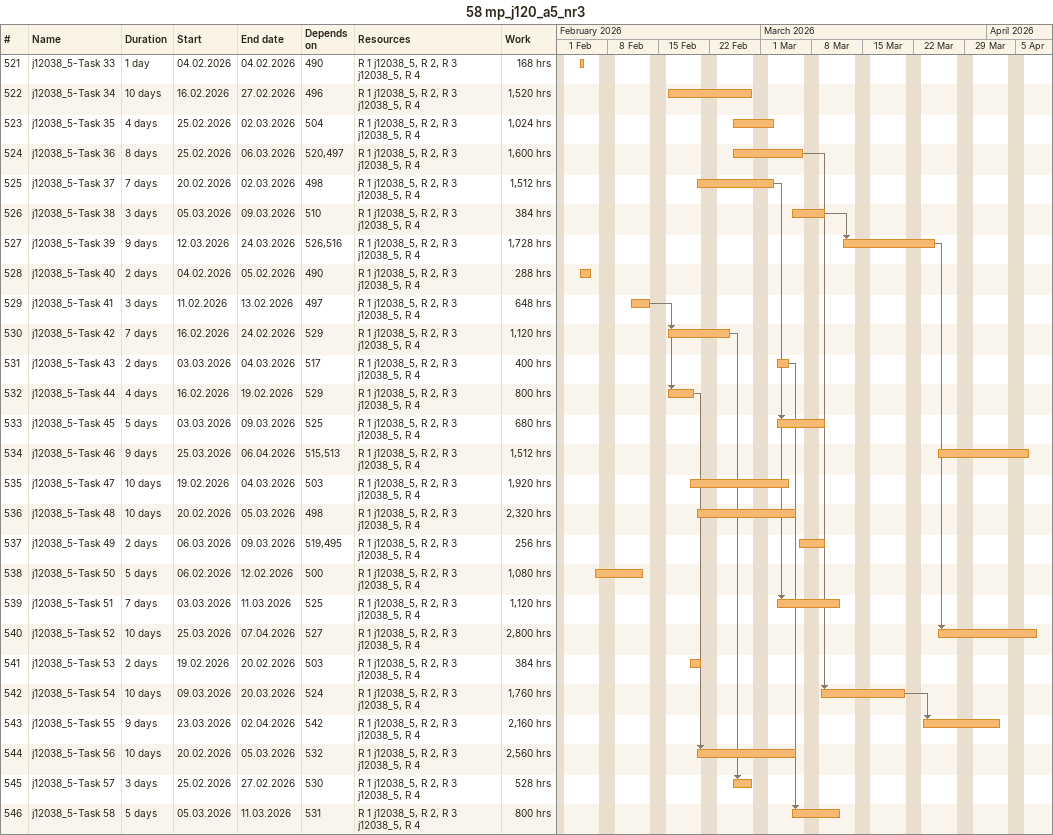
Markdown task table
58 mp_j120_a5_nr3

| ID | Task | Duration | Start | Finish | Predecessors | Resources | Work (h) |
|---|---|---|---|---|---|---|---|
| 521 | j12038_5-Task 33 | 1d | 2026-02-04 | 2026-02-04 | 490 | R 1 j12038_5, R 2, R 3 j12038_5, R 4 | 168 |
| 522 | j12038_5-Task 34 | 10d | 2026-02-16 | 2026-02-27 | 496 | R 1 j12038_5, R 2, R 3 j12038_5, R 4 | 1520 |
| 523 | j12038_5-Task 35 | 4d | 2026-02-25 | 2026-03-02 | 504 | R 1 j12038_5, R 2, R 3 j12038_5, R 4 | 1024 |
| 524 | j12038_5-Task 36 | 8d | 2026-02-25 | 2026-03-06 | 520, 497 | R 1 j12038_5, R 2, R 3 j12038_5, R 4 | 1600 |
| 525 | j12038_5-Task 37 | 7d | 2026-02-20 | 2026-03-02 | 498 | R 1 j12038_5, R 2, R 3 j12038_5, R 4 | 1512 |
| 526 | j12038_5-Task 38 | 3d | 2026-03-05 | 2026-03-09 | 510 | R 1 j12038_5, R 2, R 3 j12038_5, R 4 | 384 |
| 527 | j12038_5-Task 39 | 9d | 2026-03-12 | 2026-03-24 | 526, 516 | R 1 j12038_5, R 2, R 3 j12038_5, R 4 | 1728 |
| 528 | j12038_5-Task 40 | 2d | 2026-02-04 | 2026-02-05 | 490 | R 1 j12038_5, R 2, R 3 j12038_5, R 4 | 288 |
| 529 | j12038_5-Task 41 | 3d | 2026-02-11 | 2026-02-13 | 497 | R 1 j12038_5, R 2, R 3 j12038_5, R 4 | 648 |
| 530 | j12038_5-Task 42 | 7d | 2026-02-16 | 2026-02-24 | 529 | R 1 j12038_5, R 2, R 3 j12038_5, R 4 | 1120 |
| 531 | j12038_5-Task 43 | 2d | 2026-03-03 | 2026-03-04 | 517 | R 1 j12038_5, R 2, R 3 j12038_5, R 4 | 400 |
| 532 | j12038_5-Task 44 | 4d | 2026-02-16 | 2026-02-19 | 529 | R 1 j12038_5, R 2, R 3 j12038_5, R 4 | 800 |
| 533 | j12038_5-Task 45 | 5d | 2026-03-03 | 2026-03-09 | 525 | R 1 j12038_5, R 2, R 3 j12038_5, R 4 | 680 |
| 534 | j12038_5-Task 46 | 9d | 2026-03-25 | 2026-04-06 | 515, 513 | R 1 j12038_5, R 2, R 3 j12038_5, R 4 | 1512 |
| 535 | j12038_5-Task 47 | 10d | 2026-02-19 | 2026-03-04 | 503 | R 1 j12038_5, R 2, R 3 j12038_5, R 4 | 1920 |
| 536 | j12038_5-Task 48 | 10d | 2026-02-20 | 2026-03-05 | 498 | R 1 j12038_5, R 2, R 3 j12038_5, R 4 | 2320 |
| 537 | j12038_5-Task 49 | 2d | 2026-03-06 | 2026-03-09 | 519, 495 | R 1 j12038_5, R 2, R 3 j12038_5, R 4 | 256 |
| 538 | j12038_5-Task 50 | 5d | 2026-02-06 | 2026-02-12 | 500 | R 1 j12038_5, R 2, R 3 j12038_5, R 4 | 1080 |
| 539 | j12038_5-Task 51 | 7d | 2026-03-03 | 2026-03-11 | 525 | R 1 j12038_5, R 2, R 3 j12038_5, R 4 | 1120 |
| 540 | j12038_5-Task 52 | 10d | 2026-03-25 | 2026-04-07 | 527 | R 1 j12038_5, R 2, R 3 j12038_5, R 4 | 2800 |
| 541 | j12038_5-Task 53 | 2d | 2026-02-19 | 2026-02-20 | 503 | R 1 j12038_5, R 2, R 3 j12038_5, R 4 | 384 |
| 542 | j12038_5-Task 54 | 10d | 2026-03-09 | 2026-03-20 | 524 | R 1 j12038_5, R 2, R 3 j12038_5, R 4 | 1760 |
| 543 | j12038_5-Task 55 | 9d | 2026-03-23 | 2026-04-02 | 542 | R 1 j12038_5, R 2, R 3 j12038_5, R 4 | 2160 |
| 544 | j12038_5-Task 56 | 10d | 2026-02-20 | 2026-03-05 | 532 | R 1 j12038_5, R 2, R 3 j12038_5, R 4 | 2560 |
| 545 | j12038_5-Task 57 | 3d | 2026-02-25 | 2026-02-27 | 530 | R 1 j12038_5, R 2, R 3 j12038_5, R 4 | 528 |
| 546 | j12038_5-Task 58 | 5d | 2026-03-05 | 2026-03-11 | 531 | R 1 j12038_5, R 2, R 3 j12038_5, R 4 | 800 |
